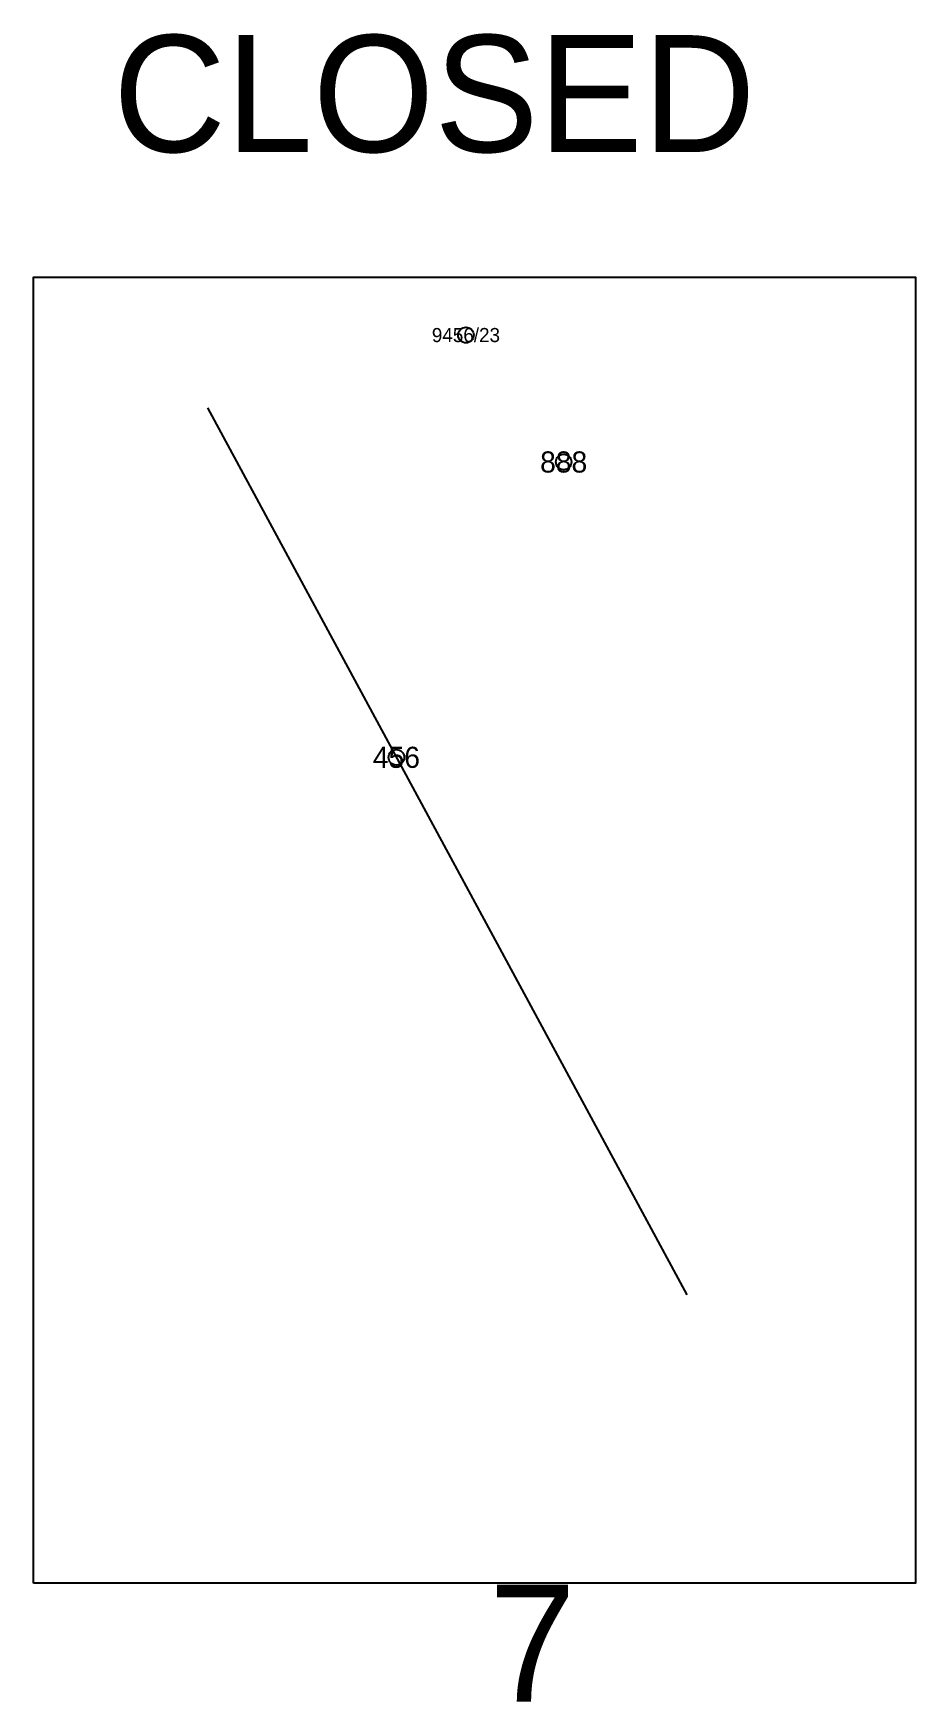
# Model space of a CAD drawing. Header units: metres. Extents: x 23.69 to 25.93, y 10.01 to 14.24.
import ezdxf
from ezdxf.enums import TextEntityAlignment as Align

# ---------------------------------------------------------------- set-up
doc = ezdxf.new("R2010")
doc.units = ezdxf.units.M
doc.header["$MEASUREMENT"] = 0
for name, color, linetype in [('Border', 6, 'Continuous'), ('Symbol_Border', 7, 'Continuous'), ('Symbol_Work', 7, 'Continuous'), ('Work', 5, 'Continuous')]:
    doc.layers.add(name, color=color, linetype=linetype)
doc.styles.add('1', font='frank.ttf')
doc.styles.add('Hebtxt', font='hebtxt')

# ---------------------------------------------------------------- blocks, each defined once
blk = doc.blocks.new('symbol_work')
blk.add_circle((0, 0), 0.0198)
at = {"style": 'Hebtxt'}
blk.add_attdef('TEST', text='', height=0.0536, dxfattribs=at).set_placement((0, 0), align=Align.MIDDLE_CENTER)
blk = doc.blocks.new('symbol_border')
blk.add_circle((0, 0), 0.0198)
at = {"style": 'Hebtxt'}
blk.add_attdef('MISPAR_TIK', text='', height=0.0358, dxfattribs=at).set_placement((0, 0), align=Align.MIDDLE_CENTER)

msp = doc.modelspace()

# ---------------------------------------------------------------- linework, layer by layer
at = {"layer": 'Border'}
msp.add_lwpolyline([(23.6908, 10.3056), (23.6908, 13.6192), (25.9303, 13.6192), (25.9303, 10.3056), (23.6908, 10.3056)], close=True, dxfattribs=at)
at = {"layer": 'Work'}
msp.add_lwpolyline([(24.1328, 13.2878), (25.3496, 11.0373)], dxfattribs=at)

# ---------------------------------------------------------------- block references
at = {"layer": 'Symbol_Border'}
msp.add_blockref('symbol_border', (24.7888, 13.4722), dxfattribs=at).add_auto_attribs({'MISPAR_TIK': '9456/23'})
at = {"layer": 'Symbol_Work'}
for p, values in [((25.0369, 13.1502), {'TEST': '888'}), ((24.6123, 12.401), {'TEST': '456'})]:
    msp.add_blockref('symbol_work', p, dxfattribs=at).add_auto_attribs(values)

# ---------------------------------------------------------------- texts
at = {"style": '1'}
for s, height, p in [('CLOSED', 0.29653, (23.8932, 13.9366)), ('7', 0.2965, (24.8472, 10.0054))]:
    msp.add_text(s, height=height, dxfattribs=at).set_placement(p)

doc.saveas('drawing.dxf')
